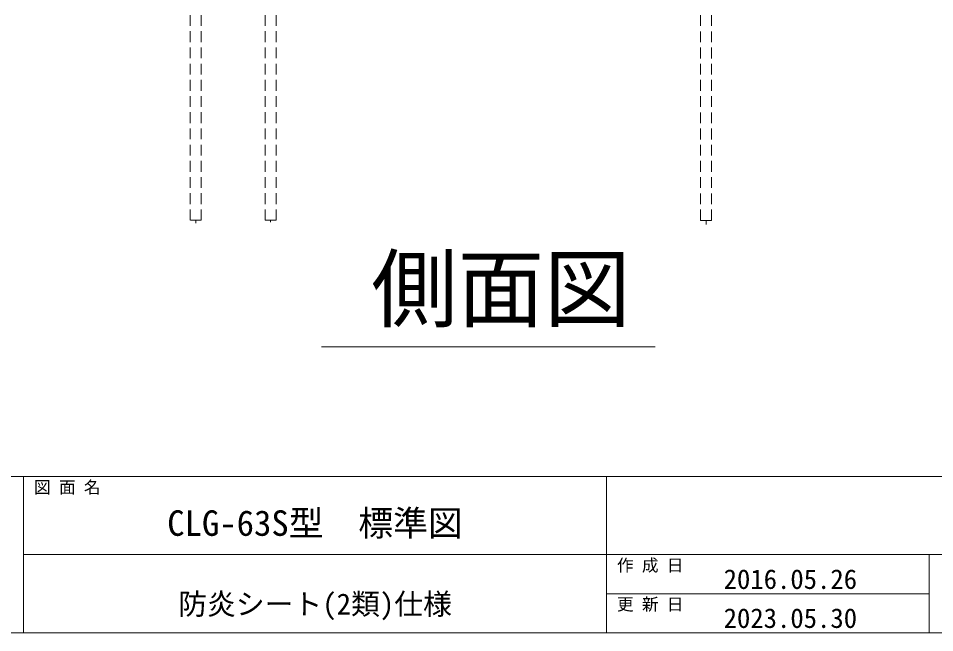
# Model space of a CAD drawing. Units: millimetres, scale not verified. Extents: x -9305 to 9305, y -6415 to 6415.
# Drawn here: x 1514 to 5584, y -6415 to -3685 of the extents above; entities that cross this region are included whole.
import ezdxf
from ezdxf.enums import TextEntityAlignment as Align

# ---------------------------------------------------------------- set-up
doc = ezdxf.new("R2010")
doc.units = ezdxf.units.MM
doc.header["$LTSCALE"] = 40
doc.linetypes.add('DASHED1', pattern=[1.8, 1.2, -0.6])
for name, color, linetype, lineweight in [('0-2_CLGS-36', 134, 'Continuous', 18), ('0-6_TEXT', 134, 'Continuous', 18), ('0-8_図面枠', 134, 'Continuous', 18), ('0-9_寸法', 134, 'Continuous', 18)]:
    doc.layers.add(name, color=color, linetype=linetype, lineweight=lineweight)
doc.styles.add('ＭＳ ゴシック', font='')
doc.styles.get('ＭＳ ゴシック').set_extended_font_data('MS Gothic')

msp = doc.modelspace()

# ---------------------------------------------------------------- linework, layer by layer
at = {"layer": '0-2_CLGS-36', "linetype": 'DASHED1'}
for p, q in [((2326.12, -4582.44), (2326.12, -3605.44)), ((2610.02, -4582.44), (2610.02, -3605.44)), ((4544.23, -4582.59), (4544.23, -3584.19)), ((4592.83, -4582.59), (4592.83, -3584.19)), ((4544.23, -4582.59), (4592.83, -4582.59))]:
    msp.add_line(p, q, dxfattribs=at)
for points in [[(2326.12, -4582.44), (2277.52, -4582.44), (2277.52, -3605.44)], [(2610.02, -4582.44), (2658.62, -4582.44), (2658.62, -3605.44)]]:
    msp.add_lwpolyline(points, dxfattribs=at)
at = {"layer": '0-6_TEXT'}
msp.add_line((2860.74, -5144.68), (4341.59, -5144.68), dxfattribs=at)
at = {"layer": '0-8_図面枠'}
for p, q in [((-9304.61, -5721.47), (9304.61, -5721.47)), ((1537.28, -5721.47), (1537.28, -6414.98)), ((4126.39, -5721.47), (4126.39, -6414.98)), ((1537.28, -6068.22), (9304.61, -6068.22)), ((5559.65, -6068.22), (5559.65, -6414.98)), ((5559.65, -6241.6), (4126.39, -6241.6))]:
    msp.add_line(p, q, dxfattribs=at)
msp.add_lwpolyline([(-9304.61, -6414.98), (9304.61, -6414.98), (9304.61, 6414.98), (-9304.61, 6414.98)], close=True, dxfattribs=at)
at = {"layer": '0-9_寸法', "linetype": 'DASHED1'}
for p, q in [((2301.82, -4582.44), (2301.82, -4594.58)), ((2634.32, -4582.44), (2658.62, -4582.44)), ((2634.32, -4582.44), (2634.32, -4590.34)), ((4568.53, -4582.59), (4568.53, -4600.99))]:
    msp.add_line(p, q, dxfattribs=at)

# ---------------------------------------------------------------- texts
at = {"layer": '0-6_TEXT', "style": 'ＭＳ ゴシック'}
msp.add_text('側面図', height=281.5, dxfattribs=at).set_placement((3081.16, -5111.95), align=Align.BOTTOM_LEFT)
at = {"layer": '0-8_図面枠', "style": 'ＭＳ ゴシック'}
for s, height, p in [('図 面 名', 54.23, (1583.52, -5812.08)), ('CLG-63S型\u3000標準図', 113.3, (2175.28, -6018.59)), ('作 成 日\u3000', 54.23, (4172.62, -6158.84)), ('2016.05.26', 87.12, (4646.41, -6246.68)), ('防炎シート(2類)仕様', 93.84, (2223.84, -6362.7)), ('更 新 日\u3000', 54.23, (4172.62, -6332.22)), ('2023.05.30', 87.12, (4646.41, -6420.06))]:
    msp.add_text(s, height=height, dxfattribs=at).set_placement(p, align=Align.BOTTOM_LEFT)

doc.saveas('drawing.dxf')
